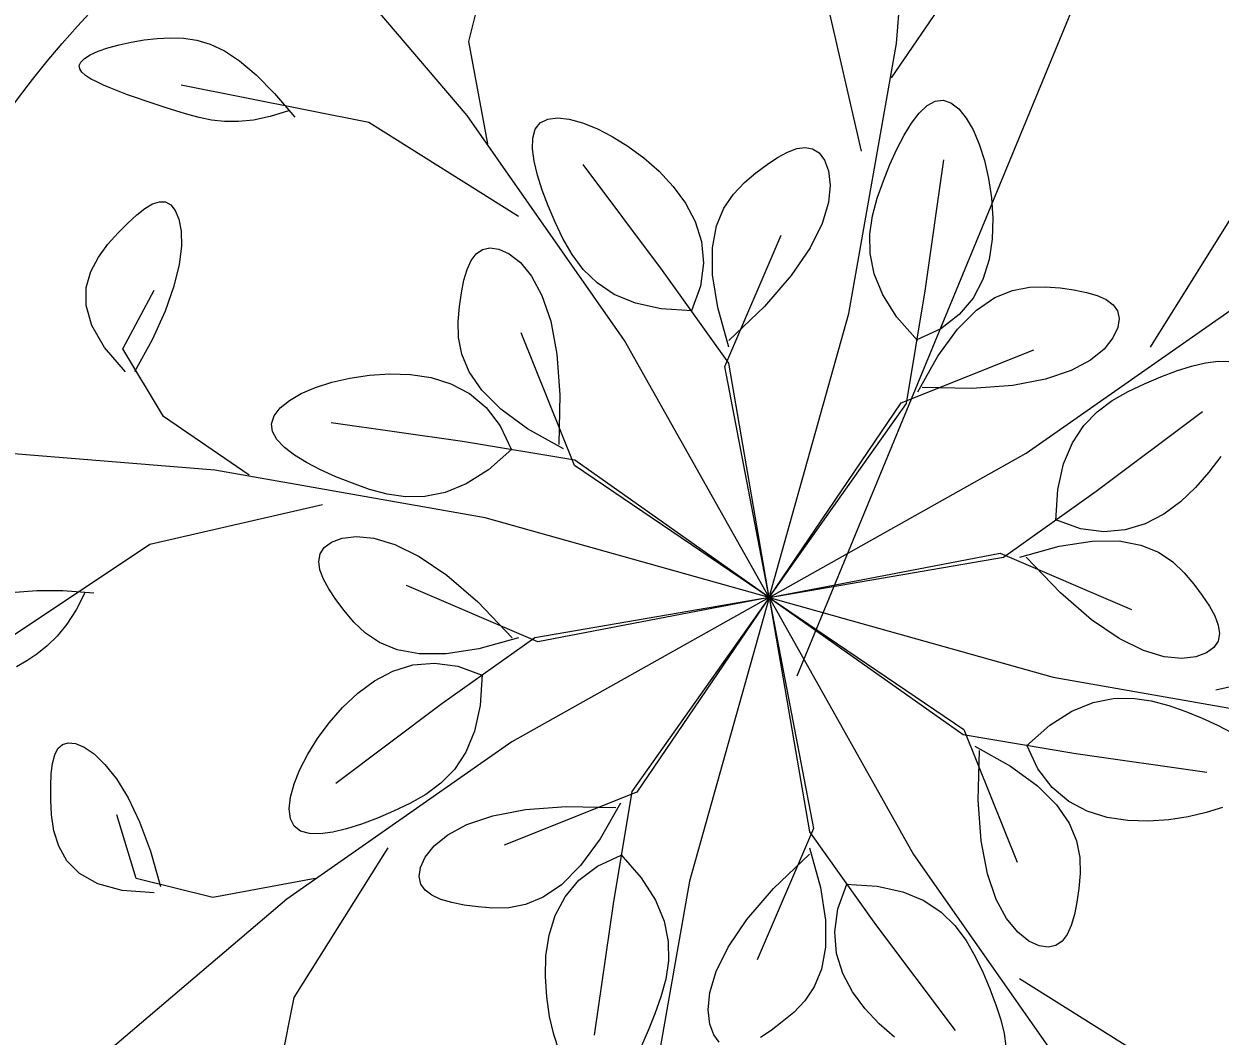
# Model space of a CAD drawing. Header units: centimetres. Extents: x -26724 to 60145, y -23645 to 6771.
# Drawn here: x -18941.28 to -18903.81, y -1555.32 to -1523.59 of the extents above; entities that cross this region are included whole.
import ezdxf

# ---------------------------------------------------------------- set-up
doc = ezdxf.new("R2010")
doc.units = ezdxf.units.CM
doc.linetypes.add('AUSGEZOGEN', pattern=[0])
doc.linetypes.add('PUNKT2_S9', pattern=[0.35, 0.15, -0.1, 0, -0.1])
for name, color, linetype, lineweight in [('4.KOTE', 88, 'Continuous', 15), ('Moebel', 252, 'PUNKT2_S9', 13), ('namjestaj', 150, 'Continuous', 5)]:
    doc.layers.add(name, color=color, linetype=linetype, lineweight=lineweight)
doc.styles.get("Standard").update_dxf_attribs({"font": 'calibri.ttf'})
doc.dimstyles.new('ja 1 50', dxfattribs={"dimtxt": 10, "dimasz": 5, "dimexe": 5, "dimexo": 5, "dimgap": 1, "dimtad": 1, "dimdec": 0, "dimtxsty": 'Standard', "dimblk": 'ARCHTICK', "dimcen": 2.5, "dimclrd": 256, "dimclrt": 7, "dimadec": 0, "dimazin": 0, "dimtfac": 1, "dimtdec": 0, "dimtix": 1, "dimtmove": 1, "dimatfit": 3, "dimldrblk": 'ARCHTICK', "dimfxl": 10, "dimfxlon": 1, "dimlwd": 0, "dimlwe": 9, "dimarcsym": 0})

# ---------------------------------------------------------------- blocks, each defined once
blk = doc.blocks.new('ggggt')
at = {"layer": 'Moebel', "color": 91, "linetype": 'AUSGEZOGEN', "lineweight": 18, "transparency": 33554687}
for p, q in [((1570.993, 2009.943, 13.5), (1571.64, 2017.939, 13.5)), ((1557.543, 2007.679, 13.5), (1552.346, 2013.79, 13.5)), ((1557.592, 2010.004, 13.5), (1558.192, 2012.406, 13.5)), ((1569.9, 2006.571, 13.5), (1568.658, 2011.972, 13.5)), ((1570.83, 2008.862, 13.5), (1572.672, 2011.551, 13.5)), ((1546.287, 2009.804, 13.5), (1546.634, 2009.902, 13.5)), ((1546.634, 2009.902, 13.5), (1547.014, 2009.987, 13.5)), ((1547.014, 2009.987, 13.5), (1547.417, 2010.055, 13.5)), ((1547.417, 2010.055, 13.5), (1547.831, 2010.101, 13.5)), ((1547.831, 2010.101, 13.5), (1548.246, 2010.121, 13.5)), ((1548.246, 2010.121, 13.5), (1548.656, 2010.109, 13.5)), ((1548.656, 2010.109, 13.5), (1549.066, 2010.049, 13.5)), ((1549.066, 2010.049, 13.5), (1549.488, 2009.923, 13.5)), ((1549.488, 2009.923, 13.5), (1549.933, 2009.71, 13.5)), ((1558.192, 2006.8, 13.5), (1557.592, 2010.004, 13.5)), ((1569.494, 2001.472, 13.5), (1570.993, 2009.943, 13.5)), ((1545.434, 2009.359, 13.5), (1545.547, 2009.47, 13.5)), ((1545.547, 2009.47, 13.5), (1545.733, 2009.584, 13.5)), ((1545.733, 2009.584, 13.5), (1545.983, 2009.696, 13.5)), ((1545.983, 2009.696, 13.5), (1546.287, 2009.804, 13.5)), ((1549.933, 2009.71, 13.5), (1550.41, 2009.394, 13.5)), ((1545.388, 2009.251, 13.5), (1545.434, 2009.359, 13.5)), ((1545.403, 2009.145, 13.5), (1545.388, 2009.251, 13.5)), ((1545.472, 2009.041, 13.5), (1545.403, 2009.145, 13.5)), ((1550.41, 2009.394, 13.5), (1550.931, 2008.955, 13.5)), ((1545.588, 2008.938, 13.5), (1545.472, 2009.041, 13.5)), ((1545.744, 2008.837, 13.5), (1545.588, 2008.938, 13.5)), ((1545.933, 2008.736, 13.5), (1545.744, 2008.837, 13.5)), ((1546.147, 2008.636, 13.5), (1545.933, 2008.736, 13.5)), ((1550.931, 2008.955, 13.5), (1551.505, 2008.375, 13.5)), ((1546.381, 2008.536, 13.5), (1546.147, 2008.636, 13.5)), ((1546.633, 2008.435, 13.5), (1546.381, 2008.536, 13.5)), ((1546.901, 2008.335, 13.5), (1546.633, 2008.435, 13.5)), ((1547.184, 2008.233, 13.5), (1546.901, 2008.335, 13.5)), ((1554.456, 2007.463, 13.5), (1548.584, 2008.639, 13.5)), ((1551.505, 2008.375, 13.5), (1552.144, 2007.635, 13.5)), ((1547.481, 2008.131, 13.5), (1547.184, 2008.233, 13.5)), ((1547.792, 2008.028, 13.5), (1547.481, 2008.131, 13.5)), ((1548.114, 2007.924, 13.5), (1547.792, 2008.028, 13.5)), ((1571.705, 2007.761, 13.5), (1571.95, 2007.993, 13.5)), ((1571.95, 2007.993, 13.5), (1572.199, 2008.131, 13.5)), ((1572.199, 2008.131, 13.5), (1572.449, 2008.164, 13.5)), ((1572.449, 2008.164, 13.5), (1572.698, 2008.081, 13.5)), ((1572.698, 2008.081, 13.5), (1572.942, 2007.891, 13.5)), ((1548.446, 2007.818, 13.5), (1548.114, 2007.924, 13.5)), ((1548.789, 2007.713, 13.5), (1548.446, 2007.818, 13.5)), ((1549.147, 2007.617, 13.5), (1548.789, 2007.713, 13.5)), ((1549.527, 2007.541, 13.5), (1549.147, 2007.617, 13.5)), ((1551.372, 2007.65, 13.5), (1550.85, 2007.539, 13.5)), ((1551.944, 2007.835, 13.5), (1551.372, 2007.65, 13.5)), ((1562.472, 2000.63, 13.5), (1557.543, 2007.679, 13.5)), ((1559.83, 2007.45, 13.5), (1560.064, 2007.568, 13.5)), ((1560.064, 2007.568, 13.5), (1560.371, 2007.606, 13.5)), ((1560.371, 2007.606, 13.5), (1560.739, 2007.567, 13.5)), ((1560.739, 2007.567, 13.5), (1561.155, 2007.456, 13.5)), ((1571.464, 2007.447, 13.5), (1571.705, 2007.761, 13.5)), ((1572.942, 2007.891, 13.5), (1573.174, 2007.604, 13.5)), ((1573.174, 2007.604, 13.5), (1573.389, 2007.231, 13.5)), ((1549.933, 2007.495, 13.5), (1549.527, 2007.541, 13.5)), ((1550.372, 2007.491, 13.5), (1549.933, 2007.495, 13.5)), ((1550.85, 2007.539, 13.5), (1550.372, 2007.491, 13.5)), ((1559.154, 2004.522, 13.5), (1554.456, 2007.463, 13.5)), ((1559.598, 2006.977, 13.5), (1559.676, 2007.251, 13.5)), ((1559.676, 2007.251, 13.5), (1559.83, 2007.45, 13.5)), ((1561.155, 2007.456, 13.5), (1561.608, 2007.275, 13.5)), ((1561.608, 2007.275, 13.5), (1562.086, 2007.029, 13.5)), ((1571.23, 2007.065, 13.5), (1571.464, 2007.447, 13.5)), ((1573.389, 2007.231, 13.5), (1573.582, 2006.783, 13.5)), ((1559.589, 2006.639, 13.5), (1559.598, 2006.977, 13.5)), ((1562.086, 2007.029, 13.5), (1562.578, 2006.722, 13.5)), ((1571.003, 2006.627, 13.5), (1571.23, 2007.065, 13.5)), ((1559.64, 2006.248, 13.5), (1559.589, 2006.639, 13.5)), ((1562.578, 2006.722, 13.5), (1563.071, 2006.357, 13.5)), ((1567.268, 2006.368, 13.5), (1567.579, 2006.537, 13.5)), ((1567.579, 2006.537, 13.5), (1567.868, 2006.646, 13.5)), ((1567.868, 2006.646, 13.5), (1568.131, 2006.684, 13.5)), ((1568.131, 2006.684, 13.5), (1568.365, 2006.643, 13.5)), ((1568.365, 2006.643, 13.5), (1568.568, 2006.512, 13.5)), ((1568.568, 2006.512, 13.5), (1568.736, 2006.283, 13.5)), ((1570.786, 2006.145, 13.5), (1571.003, 2006.627, 13.5)), ((1573.582, 2006.783, 13.5), (1573.746, 2006.271, 13.5)), ((1559.745, 2005.812, 13.5), (1559.64, 2006.248, 13.5)), ((1563.663, 2002.825, 13.5), (1561.172, 2006.148, 13.5)), ((1563.071, 2006.357, 13.5), (1563.552, 2005.937, 13.5)), ((1566.587, 2005.883, 13.5), (1566.936, 2006.146, 13.5)), ((1566.936, 2006.146, 13.5), (1567.268, 2006.368, 13.5)), ((1568.736, 2006.283, 13.5), (1568.862, 2005.948, 13.5)), ((1570.58, 2005.632, 13.5), (1570.786, 2006.145, 13.5)), ((1571.889, 2002.183, 13.5), (1572.477, 2006.293, 13.5)), ((1573.746, 2006.271, 13.5), (1573.877, 2005.706, 13.5)), ((1559.894, 2005.341, 13.5), (1559.745, 2005.812, 13.5)), ((1563.552, 2005.937, 13.5), (1563.999, 2005.463, 13.5)), ((1566.229, 2005.58, 13.5), (1566.587, 2005.883, 13.5)), ((1568.862, 2005.948, 13.5), (1568.914, 2005.505, 13.5)), ((1573.877, 2005.706, 13.5), (1573.967, 2005.099, 13.5)), ((1560.082, 2004.847, 13.5), (1559.894, 2005.341, 13.5)), ((1563.999, 2005.463, 13.5), (1564.386, 2004.938, 13.5)), ((1565.885, 2005.22, 13.5), (1566.229, 2005.58, 13.5)), ((1568.914, 2005.505, 13.5), (1568.859, 2004.955, 13.5)), ((1570.39, 2005.097, 13.5), (1570.58, 2005.632, 13.5)), ((1547.684, 2004.911, 13.5), (1547.898, 2004.981, 13.5)), ((1547.898, 2004.981, 13.5), (1548.088, 2004.974, 13.5)), ((1548.088, 2004.974, 13.5), (1548.253, 2004.885, 13.5)), ((1565.585, 2004.776, 13.5), (1565.885, 2005.22, 13.5)), ((1568.859, 2004.955, 13.5), (1568.661, 2004.299, 13.5)), ((1570.24, 2004.542, 13.5), (1570.39, 2005.097, 13.5)), ((1573.967, 2005.099, 13.5), (1574.011, 2004.461, 13.5)), ((1578.948, 2000.421, 13.5), (1581.889, 2005.119, 13.5)), ((1546.906, 2004.31, 13.5), (1547.188, 2004.568, 13.5)), ((1547.188, 2004.568, 13.5), (1547.447, 2004.771, 13.5)), ((1547.447, 2004.771, 13.5), (1547.684, 2004.911, 13.5)), ((1548.253, 2004.885, 13.5), (1548.394, 2004.707, 13.5)), ((1548.394, 2004.707, 13.5), (1548.507, 2004.433, 13.5)), ((1560.299, 2004.338, 13.5), (1560.082, 2004.847, 13.5)), ((1564.386, 2004.938, 13.5), (1564.689, 2004.361, 13.5)), ((1565.357, 2004.224, 13.5), (1565.585, 2004.776, 13.5)), ((1546.603, 2004.001, 13.5), (1546.906, 2004.31, 13.5)), ((1548.507, 2004.433, 13.5), (1548.577, 2004.06, 13.5)), ((1560.543, 2003.826, 13.5), (1560.299, 2004.338, 13.5)), ((1564.689, 2004.361, 13.5), (1564.883, 2003.734, 13.5)), ((1565.229, 2003.538, 13.5), (1565.357, 2004.224, 13.5)), ((1568.661, 2004.299, 13.5), (1568.285, 2003.538, 13.5)), ((1570.155, 2003.962, 13.5), (1570.24, 2004.542, 13.5)), ((1574.011, 2004.461, 13.5), (1573.992, 2003.811, 13.5)), ((1546.286, 2003.647, 13.5), (1546.603, 2004.001, 13.5)), ((1548.577, 2004.06, 13.5), (1548.587, 2003.588, 13.5)), ((1560.829, 2003.327, 13.5), (1560.543, 2003.826, 13.5)), ((1565.613, 1999.816, 13.5), (1567.375, 2003.933, 13.5)), ((1570.163, 2003.358, 13.5), (1570.155, 2003.962, 13.5)), ((1545.987, 2003.247, 13.5), (1546.286, 2003.647, 13.5)), ((1548.587, 2003.588, 13.5), (1548.518, 2003.013, 13.5)), ((1557.823, 2003.351, 13.5), (1558.018, 2003.488, 13.5)), ((1558.018, 2003.488, 13.5), (1558.254, 2003.539, 13.5)), ((1558.254, 2003.539, 13.5), (1558.535, 2003.495, 13.5)), ((1558.535, 2003.495, 13.5), (1558.86, 2003.347, 13.5)), ((1564.883, 2003.734, 13.5), (1564.944, 2003.057, 13.5)), ((1565.231, 2002.693, 13.5), (1565.229, 2003.538, 13.5)), ((1568.285, 2003.538, 13.5), (1567.696, 2002.672, 13.5)), ((1573.992, 2003.811, 13.5), (1573.894, 2003.165, 13.5)), ((1545.748, 2002.796, 13.5), (1545.987, 2003.247, 13.5)), ((1557.537, 2002.857, 13.5), (1557.664, 2003.138, 13.5)), ((1557.664, 2003.138, 13.5), (1557.823, 2003.351, 13.5)), ((1558.86, 2003.347, 13.5), (1559.211, 2003.071, 13.5)), ((1559.211, 2003.071, 13.5), (1559.56, 2002.643, 13.5)), ((1561.179, 2002.858, 13.5), (1560.829, 2003.327, 13.5)), ((1570.289, 2002.725, 13.5), (1570.163, 2003.358, 13.5)), ((1573.894, 2003.165, 13.5), (1573.7, 2002.543, 13.5)), ((1545.607, 2002.291, 13.5), (1545.748, 2002.796, 13.5)), ((1548.518, 2003.013, 13.5), (1548.354, 2002.334, 13.5)), ((1557.436, 2002.517, 13.5), (1557.537, 2002.857, 13.5)), ((1561.612, 2002.435, 13.5), (1561.179, 2002.858, 13.5)), ((1565.738, 1999.918, 13.5), (1563.663, 2002.825, 13.5)), ((1564.944, 2003.057, 13.5), (1564.847, 2002.332, 13.5)), ((1565.391, 2001.664, 13.5), (1565.231, 2002.693, 13.5)), ((1570.561, 2002.061, 13.5), (1570.289, 2002.725, 13.5)), ((1548.354, 2002.334, 13.5), (1548.077, 2001.549, 13.5)), ((1557.358, 2002.126, 13.5), (1557.436, 2002.517, 13.5)), ((1559.56, 2002.643, 13.5), (1559.884, 2002.04, 13.5)), ((1562.149, 2002.077, 13.5), (1561.612, 2002.435, 13.5)), ((1564.847, 2002.332, 13.5), (1564.567, 2001.56, 13.5)), ((1567.696, 2002.672, 13.5), (1566.859, 2001.701, 13.5)), ((1573.7, 2002.543, 13.5), (1573.394, 2001.962, 13.5)), ((1545.605, 2001.727, 13.5), (1545.607, 2002.291, 13.5)), ((1546.749, 2000.369, 13.5), (1547.737, 2002.208, 13.5)), ((1557.298, 2001.693, 13.5), (1557.358, 2002.126, 13.5)), ((1559.884, 2002.04, 13.5), (1560.157, 2001.235, 13.5)), ((1562.81, 2001.8, 13.5), (1562.149, 2002.077, 13.5)), ((1571.005, 2001.365, 13.5), (1570.561, 2002.061, 13.5)), ((1571.301, 1998.659, 13.5), (1571.889, 2002.183, 13.5)), ((1573.394, 2001.962, 13.5), (1572.959, 2001.441, 13.5)), ((1573.501, 2001.58, 13.5), (1574.076, 2001.974, 13.5)), ((1574.076, 2001.974, 13.5), (1574.628, 2002.203, 13.5)), ((1574.628, 2002.203, 13.5), (1575.154, 2002.305, 13.5)), ((1575.055, 1997.103, 13.5), (1582.105, 2002.032, 13.5)), ((1575.154, 2002.305, 13.5), (1575.651, 2002.317, 13.5)), ((1575.651, 2002.317, 13.5), (1576.119, 2002.277, 13.5)), ((1576.119, 2002.277, 13.5), (1576.551, 2002.217, 13.5)), ((1576.551, 2002.217, 13.5), (1576.942, 2002.139, 13.5)), ((1576.942, 2002.139, 13.5), (1577.283, 2002.038, 13.5)), ((1577.283, 2002.038, 13.5), (1577.564, 2001.911, 13.5)), ((1545.782, 2001.102, 13.5), (1545.605, 2001.727, 13.5)), ((1557.259, 2001.226, 13.5), (1557.298, 2001.693, 13.5)), ((1563.616, 2001.622, 13.5), (1562.81, 2001.8, 13.5)), ((1564.588, 2001.56, 13.5), (1563.616, 2001.622, 13.5)), ((1565.738, 2000.426, 13.5), (1565.391, 2001.664, 13.5)), ((1566.859, 2001.701, 13.5), (1565.738, 2000.626, 13.5)), ((1572.904, 2000.981, 13.5), (1573.501, 2001.58, 13.5)), ((1577.564, 2001.911, 13.5), (1577.777, 2001.752, 13.5)), ((1577.777, 2001.752, 13.5), (1577.913, 2001.557, 13.5)), ((1548.077, 2001.549, 13.5), (1547.67, 2000.655, 13.5)), ((1557.27, 2000.728, 13.5), (1557.259, 2001.226, 13.5)), ((1560.157, 2001.235, 13.5), (1560.353, 2000.206, 13.5)), ((1567, 1992.575, 13.5), (1569.494, 2001.472, 13.5)), ((1571.648, 2000.634, 13.5), (1571.005, 2001.365, 13.5)), ((1572.959, 2001.441, 13.5), (1572.377, 2000.997, 13.5)), ((1577.913, 2001.557, 13.5), (1577.964, 2001.321, 13.5)), ((1577.964, 2001.321, 13.5), (1577.921, 2001.04, 13.5)), ((1546.177, 2000.411, 13.5), (1545.782, 2001.102, 13.5)), ((1560.899, 1996.714, 13.5), (1559.233, 2000.871, 13.5)), ((1572.377, 2000.997, 13.5), (1571.633, 2000.649, 13.5)), ((1572.29, 2000.14, 13.5), (1572.904, 2000.981, 13.5)), ((1577.921, 2001.04, 13.5), (1577.773, 2000.715, 13.5)), ((1547.67, 2000.655, 13.5), (1547.114, 1999.65, 13.5)), ((1557.372, 2000.202, 13.5), (1557.27, 2000.728, 13.5)), ((1567, 1992.575, 13.5), (1562.472, 2000.63, 13.5)), ((1577.773, 2000.715, 13.5), (1577.497, 2000.364, 13.5)), ((1546.831, 1999.65, 13.5), (1546.177, 2000.411, 13.5)), ((1548.024, 1998.246, 13.5), (1546.749, 2000.369, 13.5)), ((1557.601, 1999.65, 13.5), (1557.372, 2000.202, 13.5)), ((1560.353, 2000.206, 13.5), (1560.447, 1998.928, 13.5)), ((1571.14, 1998.676, 13.5), (1575.297, 2000.342, 13.5)), ((1571.659, 1999.019, 13.5), (1572.29, 2000.14, 13.5)), ((1577.497, 2000.364, 13.5), (1577.069, 2000.015, 13.5)), ((1567, 1992.575, 13.5), (1565.613, 1999.816, 13.5)), ((1567, 1992.575, 13.5), (1565.738, 1999.918, 13.5)), ((1577.069, 2000.015, 13.5), (1576.466, 1999.691, 13.5)), ((1579.767, 1999.681, 13.5), (1580.237, 1999.831, 13.5)), ((1580.237, 1999.831, 13.5), (1580.673, 1999.935, 13.5)), ((1580.673, 1999.935, 13.5), (1581.065, 1999.986, 13.5)), ((1581.065, 1999.986, 13.5), (1581.403, 1999.977, 13.5)), ((1552.792, 1999.156, 13.5), (1553.304, 1999.321, 13.5)), ((1553.304, 1999.321, 13.5), (1553.869, 1999.451, 13.5)), ((1553.869, 1999.451, 13.5), (1554.476, 1999.541, 13.5)), ((1554.476, 1999.541, 13.5), (1555.114, 1999.585, 13.5)), ((1555.114, 1999.585, 13.5), (1555.764, 1999.566, 13.5)), ((1555.764, 1999.566, 13.5), (1556.41, 1999.468, 13.5)), ((1556.41, 1999.468, 13.5), (1557.032, 1999.275, 13.5)), ((1557.995, 1999.075, 13.5), (1557.601, 1999.65, 13.5)), ((1575.661, 1999.418, 13.5), (1574.632, 1999.222, 13.5)), ((1576.466, 1999.691, 13.5), (1575.661, 1999.418, 13.5)), ((1578.764, 1999.276, 13.5), (1579.273, 1999.493, 13.5)), ((1579.273, 1999.493, 13.5), (1579.767, 1999.681, 13.5)), ((1551.971, 1998.748, 13.5), (1552.344, 1998.964, 13.5)), ((1552.344, 1998.964, 13.5), (1552.792, 1999.156, 13.5)), ((1557.032, 1999.275, 13.5), (1557.613, 1998.969, 13.5)), ((1557.613, 1998.969, 13.5), (1558.134, 1998.533, 13.5)), ((1558.594, 1998.479, 13.5), (1557.995, 1999.075, 13.5)), ((1573.353, 1999.128, 13.5), (1571.801, 1999.161, 13.5)), ((1574.632, 1999.222, 13.5), (1573.353, 1999.128, 13.5)), ((1577.753, 1998.746, 13.5), (1578.252, 1999.032, 13.5)), ((1578.252, 1999.032, 13.5), (1578.764, 1999.276, 13.5)), ((1551.684, 1998.516, 13.5), (1551.971, 1998.748, 13.5)), ((1560.447, 1998.928, 13.5), (1560.414, 1997.375, 13.5)), ((1567, 1992.575, 13.5), (1571.14, 1998.676, 13.5)), ((1567, 1992.575, 13.5), (1571.301, 1998.659, 13.5)), ((1577.283, 1998.396, 13.5), (1577.753, 1998.746, 13.5)), ((1550.713, 1996.405, 13.5), (1548.024, 1998.246, 13.5)), ((1551.411, 1998.023, 13.5), (1551.494, 1998.272, 13.5)), ((1551.494, 1998.272, 13.5), (1551.684, 1998.516, 13.5)), ((1558.134, 1998.533, 13.5), (1558.578, 1997.951, 13.5)), ((1559.435, 1997.864, 13.5), (1558.594, 1998.479, 13.5)), ((1576.861, 1997.963, 13.5), (1577.283, 1998.396, 13.5)), ((1577.251, 1995.912, 13.5), (1580.574, 1998.403, 13.5)), ((1551.444, 1997.773, 13.5), (1551.411, 1998.023, 13.5)), ((1557.392, 1997.463, 13.5), (1553.282, 1998.051, 13.5)), ((1558.578, 1997.951, 13.5), (1558.926, 1997.207, 13.5)), ((1560.556, 1997.233, 13.5), (1559.435, 1997.864, 13.5)), ((1576.503, 1997.427, 13.5), (1576.861, 1997.963, 13.5)), ((1551.582, 1997.524, 13.5), (1551.444, 1997.773, 13.5)), ((1551.814, 1997.279, 13.5), (1551.582, 1997.524, 13.5)), ((1560.916, 1996.875, 13.5), (1557.392, 1997.463, 13.5)), ((1549.633, 1996.568, 13.5), (1541.636, 1997.214, 13.5)), ((1552.128, 1997.038, 13.5), (1551.814, 1997.279, 13.5)), ((1558.941, 1997.222, 13.5), (1558.21, 1996.579, 13.5)), ((1567, 1992.575, 13.5), (1575.055, 1997.103, 13.5)), ((1576.226, 1996.765, 13.5), (1576.503, 1997.427, 13.5)), ((1552.51, 1996.804, 13.5), (1552.128, 1997.038, 13.5)), ((1552.948, 1996.577, 13.5), (1552.51, 1996.804, 13.5)), ((1567, 1992.575, 13.5), (1560.899, 1996.714, 13.5)), ((1567, 1992.575, 13.5), (1560.916, 1996.875, 13.5)), ((1576.048, 1995.959, 13.5), (1576.226, 1996.765, 13.5)), ((1581.148, 1996.998, 13.5), (1580.782, 1996.504, 13.5)), ((1558.103, 1995.069, 13.5), (1549.633, 1996.568, 13.5)), ((1553.43, 1996.36, 13.5), (1552.948, 1996.577, 13.5)), ((1553.943, 1996.154, 13.5), (1553.43, 1996.36, 13.5)), ((1558.21, 1996.579, 13.5), (1557.514, 1996.135, 13.5)), ((1580.782, 1996.504, 13.5), (1580.362, 1996.023, 13.5)), ((1554.478, 1995.964, 13.5), (1553.943, 1996.154, 13.5)), ((1555.034, 1995.814, 13.5), (1554.478, 1995.964, 13.5)), ((1557.514, 1996.135, 13.5), (1556.85, 1995.863, 13.5)), ((1575.985, 1994.987, 13.5), (1576.048, 1995.959, 13.5)), ((1580.362, 1996.023, 13.5), (1579.889, 1995.576, 13.5)), ((1555.613, 1995.729, 13.5), (1555.034, 1995.814, 13.5)), ((1556.217, 1995.737, 13.5), (1555.613, 1995.729, 13.5)), ((1556.85, 1995.863, 13.5), (1556.217, 1995.737, 13.5)), ((1574.344, 1993.837, 13.5), (1577.251, 1995.912, 13.5)), ((1579.889, 1995.576, 13.5), (1579.364, 1995.189, 13.5)), ((1553.004, 1995.474, 13.5), (1547.603, 1994.232, 13.5)), ((1567, 1992.575, 13.5), (1558.103, 1995.069, 13.5)), ((1576.758, 1994.728, 13.5), (1575.985, 1995.008, 13.5)), ((1578.787, 1994.886, 13.5), (1578.16, 1994.692, 13.5)), ((1579.364, 1995.189, 13.5), (1578.787, 1994.886, 13.5)), ((1553.627, 1994.436, 13.5), (1554.07, 1994.489, 13.5)), ((1554.07, 1994.489, 13.5), (1554.62, 1994.434, 13.5)), ((1577.483, 1994.631, 13.5), (1576.758, 1994.728, 13.5)), ((1578.16, 1994.692, 13.5), (1577.483, 1994.631, 13.5)), ((1547.603, 1994.232, 13.5), (1542.619, 1990.912, 13.5)), ((1552.932, 1993.94, 13.5), (1553.063, 1994.142, 13.5)), ((1553.063, 1994.142, 13.5), (1553.292, 1994.311, 13.5)), ((1553.292, 1994.311, 13.5), (1553.627, 1994.436, 13.5)), ((1554.62, 1994.434, 13.5), (1555.276, 1994.236, 13.5)), ((1555.276, 1994.236, 13.5), (1556.037, 1993.86, 13.5)), ((1574.852, 1993.837, 13.5), (1576.09, 1994.184, 13.5)), ((1576.09, 1994.184, 13.5), (1577.119, 1994.344, 13.5)), ((1577.119, 1994.344, 13.5), (1577.964, 1994.346, 13.5)), ((1577.964, 1994.346, 13.5), (1578.65, 1994.218, 13.5)), ((1578.65, 1994.218, 13.5), (1579.202, 1993.99, 13.5)), ((1552.891, 1993.705, 13.5), (1552.932, 1993.94, 13.5)), ((1552.929, 1993.442, 13.5), (1552.891, 1993.705, 13.5)), ((1556.037, 1993.86, 13.5), (1556.903, 1993.27, 13.5)), ((1567, 1992.575, 13.5), (1574.242, 1993.962, 13.5)), ((1567, 1992.575, 13.5), (1574.344, 1993.837, 13.5)), ((1574.242, 1993.962, 13.5), (1578.359, 1992.2, 13.5)), ((1576.127, 1992.716, 13.5), (1575.052, 1993.837, 13.5)), ((1579.202, 1993.99, 13.5), (1579.646, 1993.69, 13.5)), ((1553.038, 1993.153, 13.5), (1552.929, 1993.442, 13.5)), ((1579.646, 1993.69, 13.5), (1580.006, 1993.346, 13.5)), ((1580.006, 1993.346, 13.5), (1580.308, 1992.988, 13.5)), ((1553.207, 1992.842, 13.5), (1553.038, 1993.153, 13.5)), ((1559.759, 1991.188, 13.5), (1555.642, 1992.949, 13.5)), ((1556.903, 1993.27, 13.5), (1557.874, 1992.433, 13.5)), ((1580.308, 1992.988, 13.5), (1580.572, 1992.639, 13.5)), ((1543.376, 1992.737, 13.5), (1544.055, 1992.794, 13.5)), ((1544.055, 1992.794, 13.5), (1544.871, 1992.79, 13.5)), ((1544.871, 1992.79, 13.5), (1545.846, 1992.719, 13.5)), ((1545.563, 1992.719, 13.5), (1545.289, 1992.184, 13.5)), ((1553.429, 1992.51, 13.5), (1553.207, 1992.842, 13.5)), ((1567, 1992.575, 13.5), (1558.945, 1988.047, 13.5)), ((1567, 1992.575, 13.5), (1559.657, 1991.313, 13.5)), ((1567, 1992.575, 13.5), (1559.759, 1991.188, 13.5)), ((1567, 1992.575, 13.5), (1562.7, 1986.49, 13.5)), ((1567, 1992.575, 13.5), (1562.861, 1986.473, 13.5)), ((1567, 1992.575, 13.5), (1564.507, 1983.677, 13.5)), ((1567, 1992.575, 13.5), (1568.262, 1985.231, 13.5)), ((1567, 1992.575, 13.5), (1573.085, 1988.274, 13.5)), ((1567, 1992.575, 13.5), (1568.387, 1985.333, 13.5)), ((1567, 1992.575, 13.5), (1573.102, 1988.435, 13.5)), ((1567, 1992.575, 13.5), (1571.528, 1984.52, 13.5)), ((1567, 1992.575, 13.5), (1575.898, 1990.081, 13.5)), ((1577.097, 1991.879, 13.5), (1576.127, 1992.716, 13.5)), ((1580.572, 1992.639, 13.5), (1580.793, 1992.307, 13.5)), ((1553.692, 1992.162, 13.5), (1553.429, 1992.51, 13.5)), ((1557.874, 1992.433, 13.5), (1558.949, 1991.312, 13.5)), ((1580.793, 1992.307, 13.5), (1580.963, 1991.996, 13.5)), ((1545.289, 1992.184, 13.5), (1544.999, 1991.736, 13.5)), ((1553.995, 1991.803, 13.5), (1553.692, 1992.162, 13.5)), ((1577.964, 1991.29, 13.5), (1577.097, 1991.879, 13.5)), ((1580.963, 1991.996, 13.5), (1581.072, 1991.707, 13.5)), ((1544.999, 1991.736, 13.5), (1544.695, 1991.364, 13.5)), ((1554.355, 1991.46, 13.5), (1553.995, 1991.803, 13.5)), ((1554.799, 1991.159, 13.5), (1554.355, 1991.46, 13.5)), ((1581.072, 1991.707, 13.5), (1581.11, 1991.444, 13.5)), ((1544.695, 1991.364, 13.5), (1544.381, 1991.056, 13.5)), ((1555.351, 1990.931, 13.5), (1554.799, 1991.159, 13.5)), ((1559.657, 1991.313, 13.5), (1556.75, 1989.237, 13.5)), ((1559.149, 1991.312, 13.5), (1557.911, 1990.965, 13.5)), ((1578.725, 1990.914, 13.5), (1577.964, 1991.29, 13.5)), ((1581.069, 1991.21, 13.5), (1580.938, 1991.007, 13.5)), ((1581.11, 1991.444, 13.5), (1581.069, 1991.21, 13.5)), ((1544.062, 1990.801, 13.5), (1543.74, 1990.587, 13.5)), ((1544.381, 1991.056, 13.5), (1544.062, 1990.801, 13.5)), ((1556.037, 1990.803, 13.5), (1555.351, 1990.931, 13.5)), ((1556.882, 1990.805, 13.5), (1556.037, 1990.803, 13.5)), ((1557.911, 1990.965, 13.5), (1556.882, 1990.805, 13.5)), ((1579.381, 1990.716, 13.5), (1578.725, 1990.914, 13.5)), ((1579.931, 1990.661, 13.5), (1579.381, 1990.716, 13.5)), ((1580.373, 1990.713, 13.5), (1579.931, 1990.661, 13.5)), ((1580.709, 1990.839, 13.5), (1580.373, 1990.713, 13.5)), ((1580.938, 1991.007, 13.5), (1580.709, 1990.839, 13.5)), ((1580.997, 1989.675, 13.5), (1586.398, 1990.917, 13.5)), ((1543.74, 1990.587, 13.5), (1543.419, 1990.402, 13.5)), ((1555.214, 1990.263, 13.5), (1555.841, 1990.458, 13.5)), ((1555.841, 1990.458, 13.5), (1556.518, 1990.518, 13.5)), ((1556.518, 1990.518, 13.5), (1557.243, 1990.421, 13.5)), ((1557.243, 1990.421, 13.5), (1558.015, 1990.141, 13.5)), ((1554.112, 1989.573, 13.5), (1554.637, 1989.96, 13.5)), ((1554.637, 1989.96, 13.5), (1555.214, 1990.263, 13.5)), ((1558.015, 1990.162, 13.5), (1557.953, 1989.19, 13.5)), ((1575.898, 1990.081, 13.5), (1584.368, 1988.582, 13.5)), ((1556.75, 1989.237, 13.5), (1553.427, 1986.747, 13.5)), ((1553.638, 1989.126, 13.5), (1554.112, 1989.573, 13.5)), ((1576.487, 1989.014, 13.5), (1577.151, 1989.286, 13.5)), ((1577.151, 1989.286, 13.5), (1577.784, 1989.412, 13.5)), ((1577.784, 1989.412, 13.5), (1578.388, 1989.42, 13.5)), ((1578.388, 1989.42, 13.5), (1578.967, 1989.335, 13.5)), ((1578.967, 1989.335, 13.5), (1579.523, 1989.185, 13.5)), ((1553.218, 1988.645, 13.5), (1553.638, 1989.126, 13.5)), ((1557.953, 1989.19, 13.5), (1557.775, 1988.384, 13.5)), ((1575.791, 1988.57, 13.5), (1576.487, 1989.014, 13.5)), ((1579.523, 1989.185, 13.5), (1580.057, 1988.995, 13.5)), ((1580.057, 1988.995, 13.5), (1580.571, 1988.789, 13.5)), ((1552.853, 1988.152, 13.5), (1553.218, 1988.645, 13.5)), ((1575.06, 1987.927, 13.5), (1575.791, 1988.57, 13.5)), ((1580.571, 1988.789, 13.5), (1581.053, 1988.572, 13.5)), ((1581.053, 1988.572, 13.5), (1581.491, 1988.345, 13.5)), ((1552.546, 1987.66, 13.5), (1552.853, 1988.152, 13.5)), ((1557.775, 1988.384, 13.5), (1557.498, 1987.723, 13.5)), ((1573.085, 1988.274, 13.5), (1576.609, 1987.686, 13.5)), ((1573.102, 1988.435, 13.5), (1574.768, 1984.278, 13.5)), ((1544.619, 1987.639, 13.5), (1544.72, 1987.839, 13.5)), ((1544.72, 1987.839, 13.5), (1544.859, 1987.969, 13.5)), ((1544.859, 1987.969, 13.5), (1545.039, 1988.023, 13.5)), ((1545.039, 1988.023, 13.5), (1545.265, 1987.997, 13.5)), ((1545.265, 1987.997, 13.5), (1545.539, 1987.883, 13.5)), ((1545.539, 1987.883, 13.5), (1545.851, 1987.669, 13.5)), ((1558.945, 1988.047, 13.5), (1551.896, 1983.117, 13.5)), ((1557.498, 1987.723, 13.5), (1557.14, 1987.186, 13.5)), ((1573.445, 1987.916, 13.5), (1574.566, 1987.285, 13.5)), ((1573.554, 1986.222, 13.5), (1573.587, 1987.774, 13.5)), ((1575.423, 1987.198, 13.5), (1575.075, 1987.942, 13.5)), ((1544.51, 1987.046, 13.5), (1544.55, 1987.372, 13.5)), ((1544.55, 1987.372, 13.5), (1544.619, 1987.639, 13.5)), ((1545.851, 1987.669, 13.5), (1546.192, 1987.342, 13.5)), ((1546.192, 1987.342, 13.5), (1546.55, 1986.887, 13.5)), ((1552.3, 1987.182, 13.5), (1552.546, 1987.66, 13.5)), ((1576.609, 1987.686, 13.5), (1580.719, 1987.098, 13.5)), ((1544.494, 1986.664, 13.5), (1544.51, 1987.046, 13.5)), ((1552.119, 1986.729, 13.5), (1552.3, 1987.182, 13.5)), ((1557.14, 1987.186, 13.5), (1556.717, 1986.753, 13.5)), ((1574.566, 1987.285, 13.5), (1575.407, 1986.671, 13.5)), ((1575.867, 1986.616, 13.5), (1575.423, 1987.198, 13.5)), ((1544.498, 1986.231, 13.5), (1544.494, 1986.664, 13.5)), ((1546.55, 1986.887, 13.5), (1546.915, 1986.291, 13.5)), ((1552.008, 1986.313, 13.5), (1552.119, 1986.729, 13.5)), ((1556.717, 1986.753, 13.5), (1556.248, 1986.403, 13.5)), ((1575.407, 1986.671, 13.5), (1576.005, 1986.075, 13.5)), ((1576.388, 1986.181, 13.5), (1575.867, 1986.616, 13.5)), ((1544.523, 1985.757, 13.5), (1544.498, 1986.231, 13.5)), ((1546.915, 1986.291, 13.5), (1547.274, 1985.539, 13.5)), ((1551.969, 1985.945, 13.5), (1552.008, 1986.313, 13.5)), ((1556.248, 1986.403, 13.5), (1555.749, 1986.117, 13.5)), ((1562.861, 1986.473, 13.5), (1558.704, 1984.808, 13.5)), ((1562.7, 1986.49, 13.5), (1562.112, 1982.966, 13.5)), ((1573.648, 1984.943, 13.5), (1573.554, 1986.222, 13.5)), ((1552.007, 1985.639, 13.5), (1551.969, 1985.945, 13.5)), ((1555.237, 1985.873, 13.5), (1554.728, 1985.656, 13.5)), ((1555.749, 1986.117, 13.5), (1555.237, 1985.873, 13.5)), ((1558.34, 1985.731, 13.5), (1559.369, 1985.927, 13.5)), ((1559.369, 1985.927, 13.5), (1560.647, 1986.021, 13.5)), ((1560.647, 1986.021, 13.5), (1562.2, 1985.988, 13.5)), ((1562.342, 1986.13, 13.5), (1561.711, 1985.009, 13.5)), ((1576.005, 1986.075, 13.5), (1576.4, 1985.499, 13.5)), ((1576.969, 1985.875, 13.5), (1576.388, 1986.181, 13.5)), ((1577.591, 1985.681, 13.5), (1576.969, 1985.875, 13.5)), ((1580.697, 1985.829, 13.5), (1580.132, 1985.698, 13.5)), ((1581.209, 1985.993, 13.5), (1580.697, 1985.829, 13.5)), ((1544.595, 1985.262, 13.5), (1544.523, 1985.757, 13.5)), ((1547.169, 1983.766, 13.5), (1546.568, 1985.765, 13.5)), ((1547.274, 1985.539, 13.5), (1547.618, 1984.619, 13.5)), ((1552.125, 1985.404, 13.5), (1552.007, 1985.639, 13.5)), ((1554.234, 1985.468, 13.5), (1553.763, 1985.319, 13.5)), ((1554.728, 1985.656, 13.5), (1554.234, 1985.468, 13.5)), ((1556.932, 1985.135, 13.5), (1557.535, 1985.458, 13.5)), ((1557.535, 1985.458, 13.5), (1558.34, 1985.731, 13.5)), ((1576.4, 1985.499, 13.5), (1576.629, 1984.947, 13.5)), ((1578.237, 1985.583, 13.5), (1577.591, 1985.681, 13.5)), ((1578.887, 1985.564, 13.5), (1578.237, 1985.583, 13.5)), ((1579.524, 1985.608, 13.5), (1578.887, 1985.564, 13.5)), ((1580.132, 1985.698, 13.5), (1579.524, 1985.608, 13.5)), ((1544.745, 1984.774, 13.5), (1544.595, 1985.262, 13.5)), ((1552.324, 1985.25, 13.5), (1552.125, 1985.404, 13.5)), ((1552.598, 1985.172, 13.5), (1552.324, 1985.25, 13.5)), ((1552.936, 1985.163, 13.5), (1552.598, 1985.172, 13.5)), ((1553.327, 1985.214, 13.5), (1552.936, 1985.163, 13.5)), ((1553.763, 1985.319, 13.5), (1553.327, 1985.214, 13.5)), ((1556.504, 1984.785, 13.5), (1556.932, 1985.135, 13.5)), ((1568.387, 1985.333, 13.5), (1566.626, 1981.216, 13.5)), ((1568.262, 1985.231, 13.5), (1570.338, 1982.324, 13.5)), ((1545.003, 1984.317, 13.5), (1544.745, 1984.774, 13.5)), ((1555.053, 1984.728, 13.5), (1552.112, 1980.03, 13.5)), ((1556.228, 1984.435, 13.5), (1556.504, 1984.785, 13.5)), ((1561.711, 1985.009, 13.5), (1561.096, 1984.168, 13.5)), ((1568.263, 1984.723, 13.5), (1568.61, 1983.485, 13.5)), ((1573.844, 1983.914, 13.5), (1573.648, 1984.943, 13.5)), ((1576.629, 1984.947, 13.5), (1576.731, 1984.421, 13.5)), ((1547.618, 1984.619, 13.5), (1547.935, 1983.516, 13.5)), ((1556.08, 1984.109, 13.5), (1556.228, 1984.435, 13.5)), ((1561.624, 1984.152, 13.5), (1562.368, 1984.5, 13.5)), ((1562.353, 1984.515, 13.5), (1562.996, 1983.784, 13.5)), ((1567.142, 1983.448, 13.5), (1568.263, 1984.523, 13.5)), ((1571.528, 1984.52, 13.5), (1576.458, 1977.47, 13.5)), ((1576.731, 1984.421, 13.5), (1576.742, 1983.924, 13.5)), ((1545.4, 1983.918, 13.5), (1545.003, 1984.317, 13.5)), ((1556.036, 1983.828, 13.5), (1556.08, 1984.109, 13.5)), ((1561.096, 1984.168, 13.5), (1560.5, 1983.57, 13.5)), ((1561.042, 1983.708, 13.5), (1561.624, 1984.152, 13.5)), ((1545.967, 1983.6, 13.5), (1545.4, 1983.918, 13.5)), ((1546.735, 1983.391, 13.5), (1545.967, 1983.6, 13.5)), ((1549.572, 1983.166, 13.5), (1547.169, 1983.766, 13.5)), ((1552.775, 1983.766, 13.5), (1549.572, 1983.166, 13.5)), ((1556.087, 1983.592, 13.5), (1556.036, 1983.828, 13.5)), ((1556.224, 1983.397, 13.5), (1556.087, 1983.592, 13.5)), ((1560.606, 1983.187, 13.5), (1561.042, 1983.708, 13.5)), ((1562.996, 1983.784, 13.5), (1563.44, 1983.088, 13.5)), ((1564.507, 1983.677, 13.5), (1563.007, 1975.207, 13.5)), ((1569.154, 1982.817, 13.5), (1569.434, 1983.59, 13.5)), ((1569.413, 1983.59, 13.5), (1570.385, 1983.527, 13.5)), ((1574.117, 1983.109, 13.5), (1573.844, 1983.914, 13.5)), ((1576.742, 1983.924, 13.5), (1576.703, 1983.456, 13.5)), ((1547.735, 1983.316, 13.5), (1546.735, 1983.391, 13.5)), ((1556.437, 1983.238, 13.5), (1556.224, 1983.397, 13.5)), ((1556.718, 1983.111, 13.5), (1556.437, 1983.238, 13.5)), ((1560.5, 1983.57, 13.5), (1559.925, 1983.175, 13.5)), ((1566.305, 1982.478, 13.5), (1567.142, 1983.448, 13.5)), ((1568.61, 1983.485, 13.5), (1568.77, 1982.456, 13.5)), ((1570.385, 1983.527, 13.5), (1571.191, 1983.349, 13.5)), ((1571.191, 1983.349, 13.5), (1571.852, 1983.072, 13.5)), ((1576.703, 1983.456, 13.5), (1576.643, 1983.024, 13.5)), ((1551.896, 1983.117, 13.5), (1545.785, 1977.92, 13.5)), ((1557.058, 1983.01, 13.5), (1556.718, 1983.111, 13.5)), ((1557.449, 1982.932, 13.5), (1557.058, 1983.01, 13.5)), ((1557.882, 1982.872, 13.5), (1557.449, 1982.932, 13.5)), ((1558.349, 1982.833, 13.5), (1557.882, 1982.872, 13.5)), ((1558.847, 1982.844, 13.5), (1558.349, 1982.833, 13.5)), ((1559.373, 1982.946, 13.5), (1558.847, 1982.844, 13.5)), ((1559.925, 1983.175, 13.5), (1559.373, 1982.946, 13.5)), ((1560.3, 1982.606, 13.5), (1560.606, 1983.187, 13.5)), ((1562.112, 1982.966, 13.5), (1561.524, 1978.856, 13.5)), ((1563.44, 1983.088, 13.5), (1563.712, 1982.424, 13.5)), ((1571.852, 1983.072, 13.5), (1572.389, 1982.714, 13.5)), ((1574.44, 1982.506, 13.5), (1574.117, 1983.109, 13.5)), ((1576.643, 1983.024, 13.5), (1576.565, 1982.633, 13.5)), ((1560.107, 1981.984, 13.5), (1560.3, 1982.606, 13.5)), ((1565.715, 1981.611, 13.5), (1566.305, 1982.478, 13.5)), ((1568.77, 1982.456, 13.5), (1568.772, 1981.611, 13.5)), ((1569.057, 1982.092, 13.5), (1569.154, 1982.817, 13.5)), ((1572.389, 1982.714, 13.5), (1572.822, 1982.292, 13.5)), ((1574.79, 1982.078, 13.5), (1574.44, 1982.506, 13.5)), ((1576.565, 1982.633, 13.5), (1576.464, 1982.292, 13.5)), ((1563.712, 1982.424, 13.5), (1563.838, 1981.791, 13.5)), ((1569.117, 1981.415, 13.5), (1569.057, 1982.092, 13.5)), ((1570.338, 1982.324, 13.5), (1572.828, 1979.001, 13.5)), ((1572.822, 1982.292, 13.5), (1573.172, 1981.822, 13.5)), ((1576.464, 1982.292, 13.5), (1576.337, 1982.011, 13.5)), ((1560.009, 1981.338, 13.5), (1560.107, 1981.984, 13.5)), ((1563.838, 1981.791, 13.5), (1563.846, 1981.187, 13.5)), ((1573.172, 1981.822, 13.5), (1573.458, 1981.323, 13.5)), ((1575.14, 1981.802, 13.5), (1574.79, 1982.078, 13.5)), ((1575.466, 1981.654, 13.5), (1575.14, 1981.802, 13.5)), ((1576.178, 1981.798, 13.5), (1575.983, 1981.662, 13.5)), ((1576.337, 1982.011, 13.5), (1576.178, 1981.798, 13.5)), ((1559.99, 1980.688, 13.5), (1560.009, 1981.338, 13.5)), ((1565.339, 1980.85, 13.5), (1565.715, 1981.611, 13.5)), ((1568.772, 1981.611, 13.5), (1568.644, 1980.925, 13.5)), ((1569.312, 1980.788, 13.5), (1569.117, 1981.415, 13.5)), ((1575.747, 1981.611, 13.5), (1575.466, 1981.654, 13.5)), ((1575.983, 1981.662, 13.5), (1575.747, 1981.611, 13.5)), ((1563.846, 1981.187, 13.5), (1563.761, 1980.608, 13.5)), ((1573.458, 1981.323, 13.5), (1573.702, 1980.811, 13.5)), ((1560.034, 1980.051, 13.5), (1559.99, 1980.688, 13.5)), ((1563.761, 1980.608, 13.5), (1563.611, 1980.052, 13.5)), ((1565.142, 1980.194, 13.5), (1565.339, 1980.85, 13.5)), ((1568.644, 1980.925, 13.5), (1568.416, 1980.373, 13.5)), ((1569.615, 1980.211, 13.5), (1569.312, 1980.788, 13.5)), ((1573.702, 1980.811, 13.5), (1573.919, 1980.302, 13.5)), ((1574.847, 1980.627, 13.5), (1579.545, 1977.686, 13.5)), ((1568.416, 1980.373, 13.5), (1568.115, 1979.929, 13.5)), ((1570.002, 1979.686, 13.5), (1569.615, 1980.211, 13.5)), ((1573.919, 1980.302, 13.5), (1574.107, 1979.808, 13.5)), ((1552.112, 1980.03, 13.5), (1550.936, 1974.158, 13.5)), ((1560.124, 1979.443, 13.5), (1560.034, 1980.051, 13.5)), ((1563.611, 1980.052, 13.5), (1563.421, 1979.518, 13.5)), ((1565.086, 1979.644, 13.5), (1565.142, 1980.194, 13.5)), ((1568.115, 1979.929, 13.5), (1567.772, 1979.569, 13.5)), ((1563.421, 1979.518, 13.5), (1563.215, 1979.004, 13.5)), ((1565.139, 1979.202, 13.5), (1565.086, 1979.644, 13.5)), ((1567.772, 1979.569, 13.5), (1567.413, 1979.267, 13.5)), ((1570.449, 1979.213, 13.5), (1570.002, 1979.686, 13.5)), ((1574.107, 1979.808, 13.5), (1574.256, 1979.338, 13.5)), ((1560.254, 1978.878, 13.5), (1560.124, 1979.443, 13.5)), ((1565.265, 1978.866, 13.5), (1565.139, 1979.202, 13.5)), ((1567.413, 1979.267, 13.5), (1567.065, 1979.003, 13.5)), ((1570.93, 1978.793, 13.5), (1570.449, 1979.213, 13.5)), ((1574.256, 1979.338, 13.5), (1574.361, 1978.902, 13.5)), ((1560.419, 1978.366, 13.5), (1560.254, 1978.878, 13.5)), ((1563.215, 1979.004, 13.5), (1562.998, 1978.522, 13.5)), ((1565.433, 1978.637, 13.5), (1565.265, 1978.866, 13.5)), ((1567.065, 1979.003, 13.5), (1566.733, 1978.782, 13.5)), ((1574.361, 1978.902, 13.5), (1574.412, 1978.51, 13.5))]:
    blk.add_line(p, q, dxfattribs=at)
blk.add_circle((1567.746, 1990.122, 13.5), 30.281, dxfattribs=at)
blk = doc.blocks.new('_ArchTick')
at = {"color": 0, "linetype": 'ByBlock', "const_width": 0.15}
blk.add_lwpolyline([(-0.5, -0.5), (0.5, 0.5)], dxfattribs=at)
blk = doc.blocks.new('*D2425')
at = {"layer": '4.KOTE', "lineweight": 0, "transparency": 16777216}
for p in [(-18875.388, -1443.002), (-18917.051, -1544.025)]:
    blk.add_line(p, (-18888.457, -1474.69), dxfattribs=at)
at = {"layer": 'Defpoints', "color": 0, "transparency": 16777216}
for p in [(-18888.457, -1474.69, 13.5), (-18917.051, -1544.025, 13.5)]:
    blk.add_point(p, dxfattribs=at)
at = {"layer": '4.KOTE', "lineweight": 0, "transparency": 16777216, "xscale": 5, "yscale": 5, "zscale": 5, "rotation": 247.5883364246647}
blk.add_blockref('_ArchTick', (-18888.457, -1474.69), dxfattribs=at)
at = {"layer": '4.KOTE', "color": 7, "transparency": 16777216, "insert": (-18885.631, -1451.909), "char_height": 10, "attachment_point": 5, "rotation": 67.5883}
blk.add_mtext('R75', dxfattribs=at)
blk = doc.blocks.new('*D2629')
at = {"layer": '4.KOTE', "color": 0, "lineweight": 9, "transparency": 16777216}
for p, q in [((-18992.019, -1416.457), (-18992.019, -1401.522)), ((-18842.078, -1416.453), (-18842.078, -1401.522))]:
    blk.add_line(p, q, dxfattribs=at)
at = {"layer": '4.KOTE', "lineweight": 0, "transparency": 16777216}
blk.add_line((-18992.019, -1406.522), (-18842.078, -1406.522), dxfattribs=at)
at = {"layer": 'Defpoints', "color": 0, "transparency": 16777216}
for p in [(-18842.078, -1406.522), (-18842.078, -1542.001, 13.5), (-18992.019, -1546.203, 13.5)]:
    blk.add_point(p, dxfattribs=at)
at = {"layer": '4.KOTE', "lineweight": 0, "transparency": 16777216, "xscale": 5, "yscale": 5, "zscale": 5, "rotation": 180}
blk.add_blockref('_ArchTick', (-18992.019, -1406.522), dxfattribs=at)
at = {"layer": '4.KOTE', "lineweight": 0, "transparency": 16777216, "xscale": 5, "yscale": 5, "zscale": 5}
blk.add_blockref('_ArchTick', (-18842.078, -1406.522), dxfattribs=at)
at = {"layer": '4.KOTE', "color": 7, "transparency": 16777216, "insert": (-18917.049, -1400.399), "char_height": 10, "attachment_point": 5}
blk.add_mtext('150', dxfattribs=at)
blk = doc.blocks.new('*D2631')
at = {"layer": '4.KOTE', "color": 0, "lineweight": 9, "transparency": 16777216}
for p, q in [((-19056.835, -1469.044), (-19071.78, -1469.044)), ((-19056.838, -1619.007), (-19071.78, -1619.007))]:
    blk.add_line(p, q, dxfattribs=at)
at = {"layer": '4.KOTE', "lineweight": 0, "transparency": 16777216}
blk.add_line((-19066.78, -1469.044), (-19066.78, -1619.007), dxfattribs=at)
at = {"layer": 'Defpoints', "color": 0, "transparency": 16777216}
for p in [(-18915.384, -1469.044, 13.5), (-19066.78, -1619.007), (-18918.718, -1619.007, 13.5)]:
    blk.add_point(p, dxfattribs=at)
at = {"layer": '4.KOTE', "lineweight": 0, "transparency": 16777216, "xscale": 5, "yscale": 5, "zscale": 5}
for p, rotation in [((-19066.78, -1469.044), 90), ((-19066.78, -1619.007), 270)]:
    blk.add_blockref('_ArchTick', p, dxfattribs=dict(at, rotation=rotation))
at = {"layer": '4.KOTE', "color": 7, "transparency": 16777216, "insert": (-19072.903, -1544.025), "char_height": 10, "attachment_point": 5, "rotation": 90}
blk.add_mtext('150', dxfattribs=at)

msp = doc.modelspace()

# ---------------------------------------------------------------- linework, layer by layer
at = {"layer": 'namjestaj', "transparency": 33554687}
msp.add_circle((-18917.051, -1544.025, 13.5), 75, dxfattribs=at)

# ---------------------------------------------------------------- block references
msp.add_blockref('ggggt', (-20484.935, -3534.148))

# ---------------------------------------------------------------- dimensions: what is measured, and where the dimension line sits
at = {"layer": '4.KOTE'}
dim = msp.add_linear_dim(base=(-18842.078, -1406.522), p1=(-18992.019, -1546.203, 13.5), p2=(-18842.078, -1542.001, 13.5), dimstyle='ja 1 50', dxfattribs=at)
dim.commit()
dim.dimension.update_dxf_attribs({"geometry": '*D2629', "text_midpoint": (-18917.049, -1400.399)})
dim = msp.add_radius_dim(center=(-18917.051, -1544.025, 13.5), mpoint=(-18888.457, -1474.69, 13.5), dimstyle='ja 1 50', dxfattribs=at)
dim.commit()
dim.dimension.update_dxf_attribs({"geometry": '*D2425', "text_midpoint": (-18885.631, -1451.909)})
dim = msp.add_linear_dim(base=(-19066.78, -1619.007), p1=(-18915.384, -1469.044, 13.5), p2=(-18918.718, -1619.007, 13.5), angle=90, dimstyle='ja 1 50', dxfattribs=at)
dim.commit()
dim.dimension.update_dxf_attribs({"geometry": '*D2631', "text_midpoint": (-19072.903, -1544.025)})

doc.saveas('drawing.dxf')
